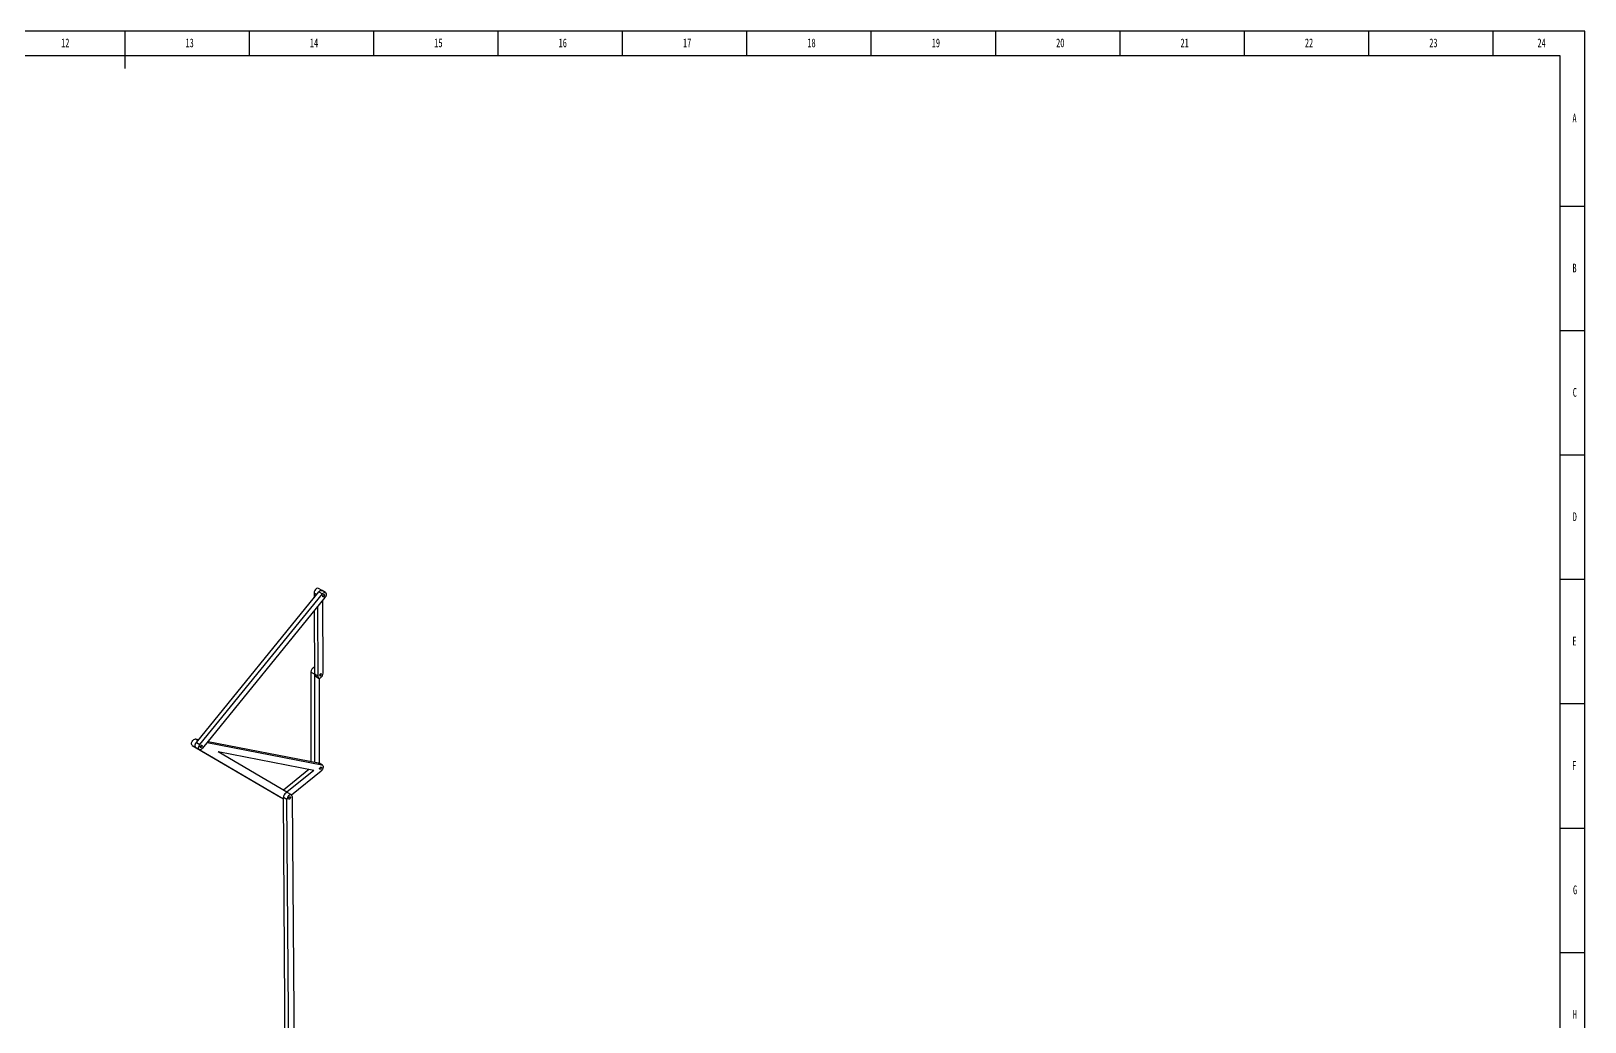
# Model space of a CAD drawing. Header units: millimetres. Extents: x 0 to 1189, y 0 to 841.
# Drawn here: x 564 to 1189, y 443 to 841 of the extents above; entities that cross this region are included whole.
import ezdxf

# ---------------------------------------------------------------- set-up
doc = ezdxf.new("R2010")
doc.units = ezdxf.units.MM
doc.layers.add('10', color=7, linetype='Continuous')
doc.layers.add('5', color=7, linetype='Continuous')
doc.styles.add('SLDTEXTSTYLE5', font='TXT', dxfattribs={"width": 0.7})

msp = doc.modelspace()

# ---------------------------------------------------------------- linework, layer by layer
at = {"color": 7, "linetype": 'Continuous', "lineweight": 25}
for p, q in [((630.79, 555.03), (680.05, 615.59)), ((632.21, 554.22), (681.46, 614.78)), ((682.51, 613.24), (633.25, 552.69)), ((678.1, 615.02), (678.1, 613.2)), ((679.11, 614.44), (678.1, 615.02)), ((681.32, 616.13), (679.91, 616.94)), ((680.05, 615.59), (681.46, 614.78)), ((682.74, 615.31), (681.32, 616.13)), ((681.77, 582.86), (681.65, 612.19)), ((678.13, 607.86), (678.23, 582.44)), ((679.53, 609.58), (679.65, 581.63)), ((678.23, 582.45), (676.82, 583.26)), ((676.82, 583.26), (676.82, 547.45)), ((678.23, 582.45), (678.23, 547.18)), ((679.65, 581.63), (678.23, 582.44)), ((678.54, 581.76), (679.96, 580.94)), ((680.35, 546.62), (680.35, 580.88)), ((630.49, 556.44), (631.74, 556.2)), ((630.49, 556.44), (631.48, 555.87)), ((629.15, 553.79), (630.56, 552.97)), ((629.15, 553.79), (664.67, 533.01)), ((630.56, 552.97), (665.78, 532.37)), ((630.57, 552.97), (631.98, 552.15)), ((630.79, 555.03), (632.21, 554.22)), ((635.13, 555), (681.3, 546.04)), ((635.51, 555.47), (679.88, 546.86)), ((677.99, 543.74), (639.53, 551.2)), ((667.19, 535.02), (639.53, 551.2)), ((676.03, 544.12), (665.78, 535.84)), ((677.99, 543.74), (667.19, 535.02)), ((668.99, 533.98), (680.91, 543.6)), ((679.88, 546.86), (681.3, 546.04)), ((679.88, 546.86), (680.04, 546.8)), ((681.46, 545.98), (680.04, 546.8)), ((664.67, 533.01), (665.78, 532.37)), ((667.19, 532.05), (665.78, 532.86)), ((666.75, 402.79), (665.78, 532.86)), ((668.16, 403.2), (667.19, 532.05)), ((669, 533.97), (667.59, 534.79)), ((669.31, 533.29), (670.28, 404.42))]:
    msp.add_line(p, q, dxfattribs=at)
at = {"color": 7, "linetype": 'Continuous', "lineweight": 25, "flags": 128}
for points in [[(679.91, 616.94), (679.9, 616.94), (679.56, 617.01), (679.15, 616.86), (678.75, 616.54), (678.4, 616.07), (678.18, 615.54), (678.1, 615.02)], [(680.05, 615.59), (680.44, 615.97), (680.86, 616.17), (681.23, 616.17), (681.32, 616.13)], [(681.46, 614.78), (681.86, 615.15), (682.27, 615.35), (682.64, 615.35), (682.91, 615.15), (683.04, 614.77), (683.01, 614.27), (682.82, 613.74), (682.51, 613.24)], [(682.29, 614.39), (682.34, 614.26), (682.33, 614.1), (682.26, 613.92), (682.16, 613.75), (682.03, 613.63), (681.89, 613.56), (681.77, 613.56), (681.68, 613.63), (681.64, 613.76), (681.65, 613.92), (681.71, 614.1), (681.81, 614.27), (681.94, 614.39), (682.08, 614.46), (682.2, 614.46), (682.29, 614.39)], [(678.23, 582.44), (678.32, 582.02), (678.54, 581.76)], [(679.65, 581.63), (679.73, 581.2), (679.96, 580.94), (680.31, 580.88), (680.71, 581.02), (681.12, 581.35), (681.46, 581.82), (681.69, 582.35), (681.77, 582.86)], [(680.71, 582.65), (680.57, 582.54), (680.46, 582.39), (680.38, 582.21), (680.35, 582.04), (680.38, 581.9), (680.46, 581.81), (680.57, 581.79), (680.71, 581.84), (680.84, 581.95), (680.96, 582.1), (681.03, 582.28), (681.06, 582.45), (681.03, 582.59), (680.96, 582.68), (680.84, 582.7), (680.71, 582.65)], [(629.15, 553.79), (628.93, 554.03), (628.84, 554.42), (628.9, 554.89), (629.08, 555.39), (629.38, 555.85), (629.75, 556.21), (630.13, 556.41), (630.49, 556.44)], [(630.57, 552.97), (630.39, 553.13), (630.26, 553.51), (630.29, 554.01), (630.48, 554.54), (630.79, 555.03)], [(630.56, 552.97), (630.35, 553.21), (630.26, 553.6), (630.31, 554.07), (630.5, 554.57), (630.79, 555.03), (630.79, 555.03)], [(633.25, 552.69), (632.86, 552.31), (632.45, 552.11), (632.08, 552.11), (631.81, 552.32), (631.68, 552.7), (631.71, 553.19), (631.9, 553.72), (632.21, 554.22)], [(633.04, 553.83), (633.08, 553.7), (633.07, 553.54), (633.01, 553.36), (632.9, 553.2), (632.77, 553.07), (632.64, 553), (632.51, 553), (632.42, 553.07), (632.38, 553.2), (632.39, 553.36), (632.45, 553.54), (632.56, 553.71), (632.69, 553.83), (632.83, 553.9), (632.95, 553.9), (633.04, 553.83)], [(681, 544.63), (680.9, 544.46), (680.78, 544.32), (680.64, 544.24), (680.51, 544.23), (680.41, 544.29), (680.36, 544.4), (680.36, 544.56), (680.41, 544.74), (680.51, 544.91), (680.64, 545.04), (680.78, 545.12), (680.9, 545.14), (681, 545.08), (681.05, 544.96), (681.05, 544.8), (681, 544.63)], [(681.3, 546.04), (681.53, 545.93), (681.69, 545.72), (681.76, 545.41), (681.75, 545.04), (681.64, 544.65), (681.46, 544.25), (681.21, 543.89), (680.91, 543.6)], [(667.59, 534.79), (667.58, 534.79), (667.23, 534.85), (666.83, 534.71), (666.42, 534.38), (666.08, 533.91), (665.85, 533.38), (665.78, 532.86)], [(669.31, 533.29), (669.23, 533.71), (669, 533.97), (668.65, 534.04), (668.24, 533.89), (667.84, 533.56), (667.5, 533.09), (667.27, 532.56), (667.19, 532.05)], [(668.25, 532.26), (668.12, 532.22), (668, 532.24), (667.93, 532.32), (667.9, 532.46), (667.92, 532.63), (668, 532.81), (668.11, 532.97), (668.25, 533.08), (668.38, 533.13), (668.5, 533.11), (668.58, 533.02), (668.61, 532.88), (668.58, 532.71), (668.5, 532.53), (668.39, 532.37), (668.25, 532.26)]]:
    msp.add_lwpolyline(points, dxfattribs=at)
at = {"color": 7, "linetype": 'Continuous', "lineweight": 25}
for centre, radius, start, end in [((681.04, 615.03), 1.14, 75.37462, 150.16452), ((678.93, 583.25), 2.11, 109.53956, 179.53614)]:
    msp.add_arc(centre, radius, start, end, dxfattribs=at)
at = {"layer": '5', "color": 7}
for p, q in [((1189, 841), (0, 841)), ((1189, 0), (1189, 841))]:
    msp.add_line(p, q, dxfattribs=at)
at = {"layer": '5', "lineweight": 25}
msp.add_line((602, 841), (602, 826), dxfattribs=at)
at = {"layer": '5'}
for p, q in [((652, 841), (652, 831.05)), ((702, 841), (702, 831.05)), ((752, 841), (752, 831.05)), ((802, 841), (802, 831.05)), ((852, 841), (852, 831.05)), ((902, 841), (902, 831.05)), ((952, 841), (952, 831.05)), ((1002, 841), (1002, 831.05)), ((1052, 841), (1052, 831.05)), ((1102, 841), (1102, 831.05)), ((1152, 841), (1152, 831.05)), ((1189, 770.5), (1179, 770.5)), ((1189, 720.5), (1179, 720.5)), ((1189, 670.5), (1179, 670.5)), ((1189, 620.5), (1179, 620.5)), ((1189, 570.5), (1179, 570.5)), ((1189, 520.5), (1179, 520.5)), ((1189, 470.5), (1179, 470.5))]:
    msp.add_line(p, q, dxfattribs=at)
at = {"layer": '5', "color": 7, "lineweight": 25}
for p, q in [((1179, 831.05), (25, 831.05)), ((1179, 10), (1179, 831.05))]:
    msp.add_line(p, q, dxfattribs=at)

# ---------------------------------------------------------------- texts
at = {"layer": '10', "char_height": 3.5, "attachment_point": 2, "style": 'SLDTEXTSTYLE5'}
for s, insert in [('12', (578.09, 838.01)), ('13', (628.09, 838.01)), ('14', (678.09, 838.01)), ('15', (728.09, 838.01)), ('16', (778.09, 838.01)), ('17', (828.09, 838.01)), ('18', (878.09, 838.01)), ('19', (928.09, 838.01)), ('20', (978.09, 838.01)), ('21', (1028.09, 838.01)), ('22', (1078.09, 838.01)), ('23', (1128.09, 838.01)), ('24', (1171.59, 838.01)), ('A', (1184.82, 807.76)), ('B', (1184.82, 747.51)), ('C', (1184.93, 697.51)), ('D', (1184.93, 647.51)), ('E', (1184.82, 597.51)), ('F', (1184.72, 547.51)), ('G', (1185.04, 497.51)), ('H', (1184.93, 447.51))]:
    msp.add_mtext(s, dxfattribs=dict(at, insert=insert))

doc.saveas('drawing.dxf')
